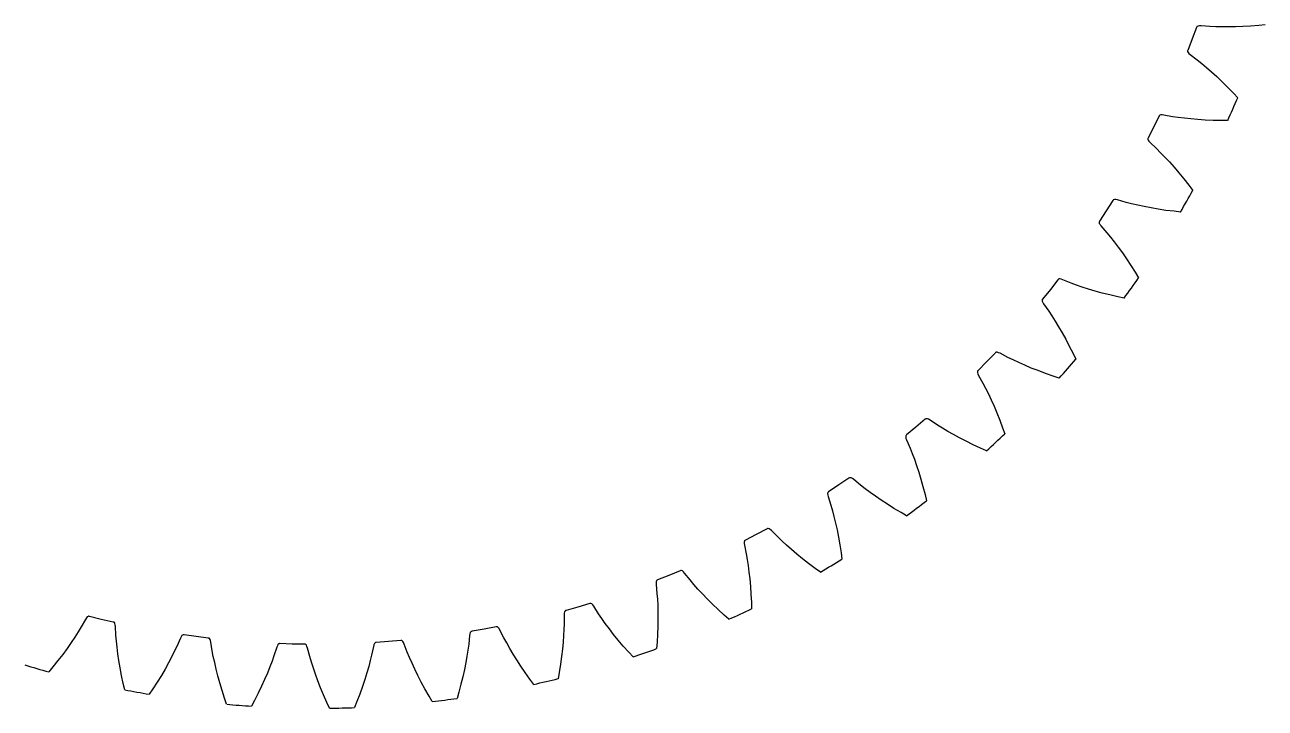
# Model space of a CAD drawing. Extents: x -27 to 210, y -94 to 94.
# Drawn here: x 88 to 205.2, y -94.5 to -29.9 of the extents above; entities that cross this region are included whole.
import ezdxf

# ---------------------------------------------------------------- set-up
doc = ezdxf.new("R2010")
doc.units = 0

msp = doc.modelspace()

# ---------------------------------------------------------------- linework, layer by layer
at = {"layer": 'layer0'}
for p, q in [((198.67, -30.12), (198.26, -31.2)), ((198.69, -30.06), (198.67, -30.12)), ((198.7, -30.03), (198.69, -30.06)), ((198.73, -30.01), (198.7, -30.03)), ((198.82, -29.98), (198.73, -30.01)), ((198.94, -29.96), (198.82, -29.98)), ((199.1, -29.96), (198.94, -29.96)), ((199.94, -30.02), (199.1, -29.96)), ((200.48, -30.05), (199.94, -30.02)), ((201.07, -30.06), (200.48, -30.05)), ((201.69, -30.06), (201.07, -30.06)), ((202.35, -30.05), (201.69, -30.06)), ((203.05, -30.03), (202.35, -30.05)), ((203.78, -29.98), (203.05, -30.03)), ((204.56, -29.92), (203.78, -29.98)), ((205.16, -29.86), (204.56, -29.92)), ((198.26, -31.2), (197.85, -32.28)), ((197.83, -32.33), (197.82, -32.37)), ((197.82, -32.37), (197.83, -32.4)), ((197.85, -32.28), (197.83, -32.33)), ((197.83, -32.4), (197.87, -32.49)), ((197.87, -32.49), (197.95, -32.58)), ((197.95, -32.58), (198.07, -32.68)), ((198.07, -32.68), (198.74, -33.19)), ((198.74, -33.19), (199.17, -33.53)), ((199.17, -33.53), (199.62, -33.91)), ((199.62, -33.91), (200.09, -34.32)), ((200.09, -34.32), (200.58, -34.76)), ((200.58, -34.76), (201.08, -35.24)), ((201.08, -35.24), (201.61, -35.76)), ((201.61, -35.76), (202.15, -36.32)), ((202.15, -36.32), (202.56, -36.76)), ((195.13, -38.51), (194.62, -39.55)), ((195.15, -38.46), (195.13, -38.51)), ((195.17, -38.43), (195.15, -38.46)), ((195.21, -38.41), (195.17, -38.43)), ((195.29, -38.38), (195.21, -38.41)), ((195.42, -38.38), (195.29, -38.38)), ((195.58, -38.4), (195.42, -38.38)), ((196.4, -38.55), (195.58, -38.4)), ((196.94, -38.63), (196.4, -38.55)), ((197.52, -38.7), (196.94, -38.63)), ((194.62, -39.55), (194.09, -40.58)), ((198.14, -38.77), (197.52, -38.7)), ((198.8, -38.82), (198.14, -38.77)), ((199.5, -38.87), (198.8, -38.82)), ((200.23, -38.9), (199.5, -38.87)), ((201.01, -38.92), (200.23, -38.9)), ((201.61, -38.92), (201.01, -38.92)), ((194.07, -40.63), (194.06, -40.66)), ((194.06, -40.66), (194.06, -40.7)), ((194.06, -40.7), (194.09, -40.78)), ((194.09, -40.58), (194.07, -40.63)), ((194.09, -40.78), (194.17, -40.88)), ((194.17, -40.88), (194.28, -41)), ((194.28, -41), (194.89, -41.57)), ((194.89, -41.57), (195.28, -41.96)), ((195.28, -41.96), (195.68, -42.38)), ((195.68, -42.38), (196.11, -42.83)), ((196.11, -42.83), (196.55, -43.33)), ((196.55, -43.33), (197.01, -43.86)), ((197.01, -43.86), (197.47, -44.42)), ((197.47, -44.42), (197.95, -45.03)), ((197.95, -45.03), (198.32, -45.52)), ((190.75, -46.49), (190.13, -47.47)), ((190.78, -46.44), (190.75, -46.49)), ((190.8, -46.42), (190.78, -46.44)), ((190.83, -46.4), (190.8, -46.42)), ((190.92, -46.39), (190.83, -46.4)), ((191.05, -46.39), (190.92, -46.39)), ((191.2, -46.43), (191.05, -46.39)), ((192.01, -46.66), (191.2, -46.43)), ((192.54, -46.8), (192.01, -46.66)), ((193.11, -46.93), (192.54, -46.8)), ((190.13, -47.47), (189.51, -48.44)), ((193.72, -47.06), (193.11, -46.93)), ((194.37, -47.18), (193.72, -47.06)), ((195.06, -47.3), (194.37, -47.18)), ((195.78, -47.41), (195.06, -47.3)), ((196.55, -47.5), (195.78, -47.41)), ((197.15, -47.57), (196.55, -47.5)), ((189.47, -48.49), (189.46, -48.52)), ((189.46, -48.52), (189.46, -48.56)), ((189.46, -48.56), (189.48, -48.65)), ((189.51, -48.44), (189.47, -48.49)), ((189.48, -48.65), (189.55, -48.76)), ((189.55, -48.76), (189.64, -48.88)), ((189.64, -48.88), (190.19, -49.52)), ((190.19, -49.52), (190.54, -49.94)), ((190.54, -49.94), (190.9, -50.4)), ((190.9, -50.4), (191.28, -50.89)), ((191.28, -50.89), (191.67, -51.43)), ((191.67, -51.43), (192.06, -52)), ((192.06, -52), (192.47, -52.62)), ((192.47, -52.62), (192.88, -53.27)), ((185.66, -53.9), (185.63, -53.92)), ((185.75, -53.9), (185.66, -53.9)), ((185.88, -53.92), (185.75, -53.9)), ((192.88, -53.27), (193.2, -53.79)), ((184.86, -54.89), (184.13, -55.8)), ((185.57, -53.98), (184.86, -54.89)), ((185.6, -53.94), (185.57, -53.98)), ((185.63, -53.92), (185.6, -53.94)), ((186.03, -53.97), (185.88, -53.92)), ((186.81, -54.28), (186.03, -53.97)), ((187.32, -54.47), (186.81, -54.28)), ((187.87, -54.66), (187.32, -54.47)), ((188.47, -54.85), (187.87, -54.66)), ((189.1, -55.04), (188.47, -54.85)), ((189.77, -55.23), (189.1, -55.04)), ((184.1, -55.84), (184.08, -55.87)), ((184.08, -55.87), (184.08, -55.91)), ((184.08, -55.91), (184.09, -56)), ((184.09, -56), (184.14, -56.11)), ((184.13, -55.8), (184.1, -55.84)), ((184.14, -56.11), (184.22, -56.25)), ((184.22, -56.25), (184.71, -56.93)), ((190.48, -55.41), (189.77, -55.23)), ((191.24, -55.59), (190.48, -55.41)), ((191.83, -55.71), (191.24, -55.59)), ((184.71, -56.93), (185.01, -57.39)), ((185.01, -57.39), (185.32, -57.88)), ((185.32, -57.88), (185.64, -58.42)), ((185.64, -58.42), (185.98, -58.99)), ((185.98, -58.99), (186.31, -59.6)), ((186.31, -59.6), (186.65, -60.25)), ((179.65, -60.9), (178.84, -61.73)), ((179.69, -60.86), (179.65, -60.9)), ((179.71, -60.84), (179.69, -60.86)), ((179.75, -60.83), (179.71, -60.84)), ((179.84, -60.83), (179.75, -60.83)), ((179.96, -60.87), (179.84, -60.83)), ((180.11, -60.93), (179.96, -60.87)), ((180.85, -61.32), (180.11, -60.93)), ((186.65, -60.25), (187, -60.95)), ((178.84, -61.73), (178.03, -62.56)), ((181.34, -61.56), (180.85, -61.32)), ((181.87, -61.81), (181.34, -61.56)), ((182.44, -62.06), (181.87, -61.81)), ((183.05, -62.32), (182.44, -62.06)), ((187, -60.95), (187.26, -61.49)), ((177.97, -62.63), (177.96, -62.66)), ((177.96, -62.66), (177.97, -62.75)), ((177.99, -62.6), (177.97, -62.63)), ((177.97, -62.75), (178.01, -62.87)), ((178.03, -62.56), (177.99, -62.6)), ((178.01, -62.87), (178.08, -63.02)), ((178.08, -63.02), (178.49, -63.75)), ((183.7, -62.57), (183.05, -62.32)), ((184.39, -62.83), (183.7, -62.57)), ((185.12, -63.08), (184.39, -62.83)), ((185.7, -63.27), (185.12, -63.08)), ((178.49, -63.75), (178.74, -64.23)), ((178.74, -64.23), (179, -64.75)), ((179, -64.75), (179.27, -65.32)), ((179.27, -65.32), (179.54, -65.92)), ((179.54, -65.92), (179.81, -66.56)), ((179.81, -66.56), (180.08, -67.25)), ((172.16, -67.92), (171.27, -68.65)), ((173.04, -67.17), (172.16, -67.92)), ((173.09, -67.14), (173.04, -67.17)), ((173.12, -67.12), (173.09, -67.14)), ((173.15, -67.11), (173.12, -67.12)), ((173.24, -67.13), (173.15, -67.11)), ((173.36, -67.17), (173.24, -67.13)), ((173.5, -67.25), (173.36, -67.17)), ((174.2, -67.72), (173.5, -67.25)), ((174.66, -68.01), (174.2, -67.72)), ((180.08, -67.25), (180.35, -67.98)), ((180.35, -67.98), (180.55, -68.55)), ((171.2, -68.72), (171.19, -68.75)), ((171.19, -68.75), (171.19, -68.84)), ((171.19, -68.84), (171.21, -68.97)), ((171.22, -68.69), (171.2, -68.72)), ((171.21, -68.97), (171.26, -69.12)), ((171.27, -68.65), (171.22, -68.69)), ((171.26, -69.12), (171.6, -69.89)), ((175.16, -68.31), (174.66, -68.01)), ((175.7, -68.62), (175.16, -68.31)), ((176.28, -68.93), (175.7, -68.62)), ((176.9, -69.25), (176.28, -68.93)), ((171.6, -69.89), (171.8, -70.39)), ((177.56, -69.58), (176.9, -69.25)), ((178.27, -69.9), (177.56, -69.58)), ((178.82, -70.15), (178.27, -69.9)), ((171.8, -70.39), (172.01, -70.94)), ((172.01, -70.94), (172.21, -71.53)), ((172.21, -71.53), (172.42, -72.16)), ((172.42, -72.16), (172.62, -72.82)), ((164.88, -73.38), (163.91, -74.02)), ((165.83, -72.73), (164.88, -73.38)), ((165.88, -72.7), (165.83, -72.73)), ((165.91, -72.69), (165.88, -72.7)), ((165.95, -72.69), (165.91, -72.69)), ((166.04, -72.71), (165.95, -72.69)), ((166.15, -72.77), (166.04, -72.71)), ((166.28, -72.86), (166.15, -72.77)), ((166.92, -73.39), (166.28, -72.86)), ((167.35, -73.73), (166.92, -73.39)), ((167.82, -74.08), (167.35, -73.73)), ((172.62, -72.82), (172.82, -73.53)), ((172.82, -73.53), (173.02, -74.28)), ((163.83, -74.11), (163.81, -74.2)), ((163.81, -74.2), (163.82, -74.33)), ((163.82, -74.33), (163.86, -74.48)), ((163.84, -74.08), (163.83, -74.11)), ((163.86, -74.06), (163.84, -74.08)), ((163.91, -74.02), (163.86, -74.06)), ((163.86, -74.48), (164.11, -75.28)), ((168.33, -74.44), (167.82, -74.08)), ((168.87, -74.82), (168.33, -74.44)), ((169.46, -75.2), (168.87, -74.82)), ((173.02, -74.28), (173.16, -74.87)), ((164.11, -75.28), (164.26, -75.81)), ((164.26, -75.81), (164.41, -76.37)), ((170.08, -75.59), (169.46, -75.2)), ((170.75, -75.99), (170.08, -75.59)), ((171.27, -76.29), (170.75, -75.99)), ((164.41, -76.37), (164.56, -76.98)), ((164.56, -76.98), (164.7, -77.63)), ((157.07, -78.07), (156.05, -78.61)), ((158.09, -77.52), (157.07, -78.07)), ((158.14, -77.5), (158.09, -77.52)), ((158.17, -77.49), (158.14, -77.5)), ((158.21, -77.49), (158.17, -77.49)), ((158.29, -77.52), (158.21, -77.49)), ((158.4, -77.59), (158.29, -77.52)), ((158.52, -77.69), (158.4, -77.59)), ((159.1, -78.29), (158.52, -77.69)), ((159.5, -78.67), (159.1, -78.29)), ((164.7, -77.63), (164.83, -78.31)), ((164.83, -78.31), (164.96, -79.04)), ((155.95, -78.69), (155.93, -78.78)), ((155.93, -78.78), (155.93, -78.9)), ((155.93, -78.9), (155.95, -79.06)), ((155.97, -78.66), (155.95, -78.69)), ((155.95, -79.06), (156.12, -79.88)), ((155.99, -78.64), (155.97, -78.66)), ((156.05, -78.61), (155.99, -78.64)), ((159.93, -79.07), (159.5, -78.67)), ((160.39, -79.48), (159.93, -79.07)), ((160.9, -79.91), (160.39, -79.48)), ((164.96, -79.04), (165.08, -79.8)), ((156.12, -79.88), (156.21, -80.42)), ((156.21, -80.42), (156.3, -81)), ((161.44, -80.35), (160.9, -79.91)), ((162.02, -80.8), (161.44, -80.35)), ((162.64, -81.27), (162.02, -80.8)), ((165.08, -79.8), (165.16, -80.4)), ((148.82, -81.93), (147.75, -82.36)), ((149.89, -81.49), (148.82, -81.93)), ((149.94, -81.47), (149.89, -81.49)), ((149.98, -81.46), (149.94, -81.47)), ((150.01, -81.47), (149.98, -81.46)), ((150.1, -81.51), (150.01, -81.47)), ((150.19, -81.59), (150.1, -81.51)), ((150.3, -81.71), (150.19, -81.59)), ((150.82, -82.36), (150.3, -81.71)), ((156.3, -81), (156.38, -81.62)), ((156.38, -81.62), (156.46, -82.27)), ((163.13, -81.62), (162.64, -81.27)), ((147.61, -82.52), (147.6, -82.64)), ((147.6, -82.64), (147.6, -82.8)), ((147.6, -82.8), (147.69, -83.64)), ((147.64, -82.43), (147.61, -82.52)), ((147.67, -82.4), (147.64, -82.43)), ((147.69, -82.38), (147.67, -82.4)), ((147.75, -82.36), (147.69, -82.38)), ((151.17, -82.78), (150.82, -82.36)), ((151.56, -83.22), (151.17, -82.78)), ((156.46, -82.27), (156.52, -82.97)), ((156.52, -82.97), (156.57, -83.7)), ((147.69, -83.64), (147.73, -84.18)), ((147.73, -84.18), (147.76, -84.76)), ((151.98, -83.68), (151.56, -83.22)), ((152.44, -84.15), (151.98, -83.68)), ((152.93, -84.65), (152.44, -84.15)), ((156.57, -83.7), (156.61, -84.48)), ((138.93, -85.5), (138.92, -85.66)), ((138.96, -85.38), (138.93, -85.5)), ((139, -85.3), (138.96, -85.38)), ((139.02, -85.27), (139, -85.3)), ((139.05, -85.26), (139.02, -85.27)), ((139.11, -85.24), (139.05, -85.26)), ((140.22, -84.93), (139.11, -85.24)), ((141.33, -84.6), (140.22, -84.93)), ((141.38, -84.58), (141.33, -84.6)), ((141.42, -84.58), (141.38, -84.58)), ((141.45, -84.59), (141.42, -84.58)), ((141.53, -84.63), (141.45, -84.59)), ((141.62, -84.72), (141.53, -84.63)), ((141.71, -84.85), (141.62, -84.72)), ((142.17, -85.56), (141.71, -84.85)), ((142.47, -86.01), (142.17, -85.56)), ((147.76, -84.76), (147.77, -85.39)), ((147.77, -85.39), (147.78, -86.05)), ((153.47, -85.16), (152.93, -84.65)), ((154.04, -85.68), (153.47, -85.16)), ((156.61, -84.48), (156.63, -85.08)), ((93.69, -86.09), (93.27, -86.81)), ((93.78, -85.95), (93.69, -86.09)), ((93.86, -85.86), (93.78, -85.95)), ((93.94, -85.81), (93.86, -85.86)), ((93.97, -85.8), (93.94, -85.81)), ((94, -85.8), (93.97, -85.8)), ((94.06, -85.81), (94, -85.8)), ((95.18, -86.09), (94.06, -85.81)), ((96.31, -86.34), (95.18, -86.09)), ((96.37, -86.36), (96.31, -86.34)), ((96.4, -86.37), (96.37, -86.36)), ((96.42, -86.4), (96.4, -86.37)), ((96.47, -86.48), (96.42, -86.4)), ((96.5, -86.6), (96.47, -86.48)), ((96.52, -86.75), (96.5, -86.6)), ((138.92, -86.5), (138.9, -87.05)), ((138.92, -85.66), (138.92, -86.5)), ((142.81, -86.48), (142.47, -86.01)), ((143.19, -86.98), (142.81, -86.48)), ((147.78, -86.05), (147.77, -86.75)), ((154.49, -86.08), (154.04, -85.68)), ((92.67, -87.77), (92.33, -88.29)), ((92.99, -87.28), (92.67, -87.77)), ((93.27, -86.81), (92.99, -87.28)), ((96.57, -87.59), (96.52, -86.75)), ((96.61, -88.14), (96.57, -87.59)), ((102.66, -87.87), (102.32, -88.64)), ((102.73, -87.73), (102.66, -87.87)), ((102.8, -87.63), (102.73, -87.73)), ((102.87, -87.57), (102.8, -87.63)), ((102.91, -87.56), (102.87, -87.57)), ((102.94, -87.55), (102.91, -87.56)), ((103, -87.56), (102.94, -87.55)), ((104.14, -87.72), (103, -87.56)), ((105.29, -87.86), (104.14, -87.72)), ((105.35, -87.87), (105.29, -87.86)), ((105.38, -87.88), (105.35, -87.87)), ((105.41, -87.9), (105.38, -87.88)), ((105.46, -87.98), (105.41, -87.9)), ((129.99, -87.62), (129.9, -88.45)), ((130.02, -87.46), (129.99, -87.62)), ((130.05, -87.34), (130.02, -87.46)), ((130.1, -87.26), (130.05, -87.34)), ((130.13, -87.24), (130.1, -87.26)), ((130.16, -87.23), (130.13, -87.24)), ((130.22, -87.22), (130.16, -87.23)), ((131.36, -87.02), (130.22, -87.22)), ((132.49, -86.8), (131.36, -87.02)), ((132.55, -86.79), (132.49, -86.8)), ((132.58, -86.79), (132.55, -86.79)), ((132.62, -86.81), (132.58, -86.79)), ((132.69, -86.86), (132.62, -86.81)), ((132.77, -86.96), (132.69, -86.86)), ((132.85, -87.1), (132.77, -86.96)), ((133.23, -87.84), (132.85, -87.1)), ((133.49, -88.32), (133.23, -87.84)), ((138.87, -87.63), (138.82, -88.25)), ((138.9, -87.05), (138.87, -87.63)), ((143.59, -87.51), (143.19, -86.98)), ((144.03, -88.05), (143.59, -87.51)), ((147.75, -87.48), (147.7, -88.26)), ((147.77, -86.75), (147.75, -87.48)), ((91.95, -88.84), (91.54, -89.4)), ((92.33, -88.29), (91.95, -88.84)), ((96.67, -88.72), (96.61, -88.14)), ((96.75, -89.34), (96.67, -88.72)), ((102.32, -88.64), (102.08, -89.13)), ((105.51, -88.09), (105.46, -87.98)), ((105.54, -88.25), (105.51, -88.09)), ((105.67, -89.07), (105.54, -88.25)), ((111.76, -88.73), (111.5, -89.53)), ((111.82, -88.58), (111.76, -88.73)), ((111.88, -88.47), (111.82, -88.58)), ((111.94, -88.41), (111.88, -88.47)), ((111.98, -88.39), (111.94, -88.41)), ((112.01, -88.38), (111.98, -88.39)), ((112.07, -88.38), (112.01, -88.38)), ((113.22, -88.42), (112.07, -88.38)), ((114.38, -88.44), (113.22, -88.42)), ((114.44, -88.44), (114.38, -88.44)), ((114.47, -88.45), (114.44, -88.44)), ((114.5, -88.47), (114.47, -88.45)), ((114.56, -88.54), (114.5, -88.47)), ((114.62, -88.65), (114.56, -88.54)), ((114.67, -88.8), (114.62, -88.65)), ((114.88, -89.61), (114.67, -88.8)), ((120.9, -88.64), (120.73, -89.46)), ((120.95, -88.49), (120.9, -88.64)), ((121, -88.38), (120.95, -88.49)), ((121.05, -88.3), (121, -88.38)), ((121.08, -88.28), (121.05, -88.3)), ((121.12, -88.27), (121.08, -88.28)), ((121.17, -88.27), (121.12, -88.27)), ((122.33, -88.19), (121.17, -88.27)), ((123.48, -88.09), (122.33, -88.19)), ((123.54, -88.08), (123.48, -88.09)), ((123.57, -88.09), (123.54, -88.08)), ((123.6, -88.11), (123.57, -88.09)), ((123.67, -88.17), (123.6, -88.11)), ((123.74, -88.27), (123.67, -88.17)), ((123.8, -88.42), (123.74, -88.27)), ((124.1, -89.2), (123.8, -88.42)), ((129.83, -88.99), (129.73, -89.57)), ((129.9, -88.45), (129.83, -88.99)), ((133.78, -88.83), (133.49, -88.32)), ((134.1, -89.37), (133.78, -88.83)), ((138.76, -88.91), (138.68, -89.6)), ((138.82, -88.25), (138.76, -88.91)), ((144.51, -88.61), (144.03, -88.05)), ((145.02, -89.19), (144.51, -88.61)), ((147.7, -88.26), (147.66, -88.86)), ((91.09, -89.98), (90.61, -90.59)), ((91.54, -89.4), (91.09, -89.98)), ((96.85, -89.99), (96.75, -89.34)), ((96.96, -90.68), (96.85, -89.99)), ((101.53, -90.21), (101.21, -90.79)), ((101.82, -89.66), (101.53, -90.21)), ((102.08, -89.13), (101.82, -89.66)), ((105.77, -89.61), (105.67, -89.07)), ((105.9, -90.18), (105.77, -89.61)), ((106.04, -90.79), (105.9, -90.18)), ((111.32, -90.04), (111.11, -90.59)), ((111.5, -89.53), (111.32, -90.04)), ((115.04, -90.14), (114.88, -89.61)), ((115.22, -90.69), (115.04, -90.14)), ((120.6, -89.99), (120.45, -90.56)), ((120.73, -89.46), (120.6, -89.99)), ((124.31, -89.71), (124.1, -89.2)), ((124.55, -90.24), (124.31, -89.71)), ((124.81, -90.81), (124.55, -90.24)), ((129.62, -90.18), (129.49, -90.83)), ((129.73, -89.57), (129.62, -90.18)), ((134.45, -89.93), (134.1, -89.37)), ((134.83, -90.51), (134.45, -89.93)), ((138.68, -89.6), (138.58, -90.34)), ((145.43, -89.63), (145.02, -89.19)), ((90.61, -90.59), (90.22, -91.06)), ((97.1, -91.4), (96.96, -90.68)), ((97.26, -92.16), (97.1, -91.4)), ((100.86, -91.39), (100.47, -92.02)), ((101.21, -90.79), (100.86, -91.39)), ((106.2, -91.43), (106.04, -90.79)), ((110.88, -91.17), (110.62, -91.77)), ((111.11, -90.59), (110.88, -91.17)), ((115.42, -91.28), (115.22, -90.69)), ((115.65, -91.9), (115.42, -91.28)), ((120.28, -91.16), (120.08, -91.79)), ((120.45, -90.56), (120.28, -91.16)), ((125.1, -91.4), (124.81, -90.81)), ((125.42, -92.02), (125.1, -91.4)), ((129.49, -90.83), (129.34, -91.51)), ((135.24, -91.12), (134.83, -90.51)), ((135.69, -91.75), (135.24, -91.12)), ((138.46, -91.1), (138.35, -91.7)), ((138.58, -90.34), (138.46, -91.1)), ((97.4, -92.75), (97.26, -92.16)), ((100.47, -92.02), (100.06, -92.67)), ((106.39, -92.1), (106.2, -91.43)), ((106.6, -92.81), (106.39, -92.1)), ((110.33, -92.41), (110.01, -93.08)), ((110.62, -91.77), (110.33, -92.41)), ((115.9, -92.55), (115.65, -91.9)), ((116.19, -93.23), (115.9, -92.55)), ((119.86, -92.45), (119.61, -93.15)), ((120.08, -91.79), (119.86, -92.45)), ((125.77, -92.67), (125.42, -92.02)), ((129.17, -92.23), (128.97, -92.98)), ((129.34, -91.51), (129.17, -92.23)), ((136.06, -92.24), (135.69, -91.75)), ((100.06, -92.67), (99.72, -93.17)), ((106.84, -93.55), (106.6, -92.81)), ((107.03, -94.12), (106.84, -93.55)), ((110.01, -93.08), (109.67, -93.77)), ((116.5, -93.94), (116.19, -93.23)), ((119.61, -93.15), (119.34, -93.87)), ((126.15, -93.34), (125.77, -92.67)), ((126.46, -93.86), (126.15, -93.34)), ((128.97, -92.98), (128.8, -93.56)), ((109.67, -93.77), (109.38, -94.3)), ((116.75, -94.49), (116.5, -93.94)), ((119.34, -93.87), (119.11, -94.43))]:
    msp.add_line(p, q, dxfattribs=at)
for start, end in [(335.6781, 337.1088), (329.7765, 331.2071), (323.8748, 325.3055), (317.9732, 319.4039), (312.0715, 313.5022), (306.1699, 307.6006), (300.2683, 301.6989), (294.3666, 295.7973), (288.465, 289.8957), (253.0552, 254.4858), (282.5633, 283.994), (258.9568, 260.3875), (276.6617, 278.0924), (264.8584, 266.2891), (270.7601, 272.1907)]:
    msp.add_arc((115.5, 0), 94.5, start, end, dxfattribs=at)
at = {"layer": 'layer2'}
for p, q in [((198.67, -30.12), (198.26, -31.2)), ((198.69, -30.06), (198.67, -30.12)), ((198.7, -30.03), (198.69, -30.06)), ((198.73, -30.01), (198.7, -30.03)), ((198.82, -29.98), (198.73, -30.01)), ((198.94, -29.96), (198.82, -29.98)), ((199.1, -29.96), (198.94, -29.96)), ((199.94, -30.02), (199.1, -29.96)), ((200.48, -30.05), (199.94, -30.02)), ((201.07, -30.06), (200.48, -30.05)), ((201.69, -30.06), (201.07, -30.06)), ((202.35, -30.05), (201.69, -30.06)), ((203.05, -30.03), (202.35, -30.05)), ((203.78, -29.98), (203.05, -30.03)), ((204.56, -29.92), (203.78, -29.98)), ((205.16, -29.86), (204.56, -29.92)), ((198.26, -31.2), (197.85, -32.28)), ((197.83, -32.33), (197.82, -32.37)), ((197.82, -32.37), (197.83, -32.4)), ((197.85, -32.28), (197.83, -32.33)), ((197.83, -32.4), (197.87, -32.49)), ((197.87, -32.49), (197.95, -32.58)), ((197.95, -32.58), (198.07, -32.68)), ((198.07, -32.68), (198.74, -33.19)), ((198.74, -33.19), (199.17, -33.53)), ((199.17, -33.53), (199.62, -33.91)), ((199.62, -33.91), (200.09, -34.32)), ((200.09, -34.32), (200.58, -34.76)), ((200.58, -34.76), (201.08, -35.24)), ((201.08, -35.24), (201.61, -35.76)), ((201.61, -35.76), (202.15, -36.32)), ((202.15, -36.32), (202.56, -36.76)), ((195.13, -38.51), (194.62, -39.55)), ((195.15, -38.46), (195.13, -38.51)), ((195.17, -38.43), (195.15, -38.46)), ((195.21, -38.41), (195.17, -38.43)), ((195.29, -38.38), (195.21, -38.41)), ((195.42, -38.38), (195.29, -38.38)), ((195.58, -38.4), (195.42, -38.38)), ((196.4, -38.55), (195.58, -38.4)), ((196.94, -38.63), (196.4, -38.55)), ((197.52, -38.7), (196.94, -38.63)), ((194.62, -39.55), (194.09, -40.58)), ((198.14, -38.77), (197.52, -38.7)), ((198.8, -38.82), (198.14, -38.77)), ((199.5, -38.87), (198.8, -38.82)), ((200.23, -38.9), (199.5, -38.87)), ((201.01, -38.92), (200.23, -38.9)), ((201.61, -38.92), (201.01, -38.92)), ((194.07, -40.63), (194.06, -40.66)), ((194.06, -40.66), (194.06, -40.7)), ((194.06, -40.7), (194.09, -40.78)), ((194.09, -40.58), (194.07, -40.63)), ((194.09, -40.78), (194.17, -40.88)), ((194.17, -40.88), (194.28, -41)), ((194.28, -41), (194.89, -41.57)), ((194.89, -41.57), (195.28, -41.96)), ((195.28, -41.96), (195.68, -42.38)), ((195.68, -42.38), (196.11, -42.83)), ((196.11, -42.83), (196.55, -43.33)), ((196.55, -43.33), (197.01, -43.86)), ((197.01, -43.86), (197.47, -44.42)), ((197.47, -44.42), (197.95, -45.03)), ((197.95, -45.03), (198.32, -45.52)), ((190.75, -46.49), (190.13, -47.47)), ((190.78, -46.44), (190.75, -46.49)), ((190.8, -46.42), (190.78, -46.44)), ((190.83, -46.4), (190.8, -46.42)), ((190.92, -46.39), (190.83, -46.4)), ((191.05, -46.39), (190.92, -46.39)), ((191.2, -46.43), (191.05, -46.39)), ((192.01, -46.66), (191.2, -46.43)), ((192.54, -46.8), (192.01, -46.66)), ((193.11, -46.93), (192.54, -46.8)), ((190.13, -47.47), (189.51, -48.44)), ((193.72, -47.06), (193.11, -46.93)), ((194.37, -47.18), (193.72, -47.06)), ((195.06, -47.3), (194.37, -47.18)), ((195.78, -47.41), (195.06, -47.3)), ((196.55, -47.5), (195.78, -47.41)), ((197.15, -47.57), (196.55, -47.5)), ((189.47, -48.49), (189.46, -48.52)), ((189.46, -48.52), (189.46, -48.56)), ((189.46, -48.56), (189.48, -48.65)), ((189.51, -48.44), (189.47, -48.49)), ((189.48, -48.65), (189.55, -48.76)), ((189.55, -48.76), (189.64, -48.88)), ((189.64, -48.88), (190.19, -49.52)), ((190.19, -49.52), (190.54, -49.94)), ((190.54, -49.94), (190.9, -50.4)), ((190.9, -50.4), (191.28, -50.89)), ((191.28, -50.89), (191.67, -51.43)), ((191.67, -51.43), (192.06, -52)), ((192.06, -52), (192.47, -52.62)), ((192.47, -52.62), (192.88, -53.27)), ((185.66, -53.9), (185.63, -53.92)), ((185.75, -53.9), (185.66, -53.9)), ((185.88, -53.92), (185.75, -53.9)), ((192.88, -53.27), (193.2, -53.79)), ((184.86, -54.89), (184.13, -55.8)), ((185.57, -53.98), (184.86, -54.89)), ((185.6, -53.94), (185.57, -53.98)), ((185.63, -53.92), (185.6, -53.94)), ((186.03, -53.97), (185.88, -53.92)), ((186.81, -54.28), (186.03, -53.97)), ((187.32, -54.47), (186.81, -54.28)), ((187.87, -54.66), (187.32, -54.47)), ((188.47, -54.85), (187.87, -54.66)), ((189.1, -55.04), (188.47, -54.85)), ((189.77, -55.23), (189.1, -55.04)), ((184.1, -55.84), (184.08, -55.87)), ((184.08, -55.87), (184.08, -55.91)), ((184.08, -55.91), (184.09, -56)), ((184.09, -56), (184.14, -56.11)), ((184.13, -55.8), (184.1, -55.84)), ((184.14, -56.11), (184.22, -56.25)), ((184.22, -56.25), (184.71, -56.93)), ((190.48, -55.41), (189.77, -55.23)), ((191.24, -55.59), (190.48, -55.41)), ((191.83, -55.71), (191.24, -55.59)), ((184.71, -56.93), (185.01, -57.39)), ((185.01, -57.39), (185.32, -57.88)), ((185.32, -57.88), (185.64, -58.42)), ((185.64, -58.42), (185.98, -58.99)), ((185.98, -58.99), (186.31, -59.6)), ((186.31, -59.6), (186.65, -60.25)), ((179.65, -60.9), (178.84, -61.73)), ((179.69, -60.86), (179.65, -60.9)), ((179.71, -60.84), (179.69, -60.86)), ((179.75, -60.83), (179.71, -60.84)), ((179.84, -60.83), (179.75, -60.83)), ((179.96, -60.87), (179.84, -60.83)), ((180.11, -60.93), (179.96, -60.87)), ((180.85, -61.32), (180.11, -60.93)), ((186.65, -60.25), (187, -60.95)), ((178.84, -61.73), (178.03, -62.56)), ((181.34, -61.56), (180.85, -61.32)), ((181.87, -61.81), (181.34, -61.56)), ((182.44, -62.06), (181.87, -61.81)), ((183.05, -62.32), (182.44, -62.06)), ((187, -60.95), (187.26, -61.49)), ((177.97, -62.63), (177.96, -62.66)), ((177.96, -62.66), (177.97, -62.75)), ((177.99, -62.6), (177.97, -62.63)), ((177.97, -62.75), (178.01, -62.87)), ((178.03, -62.56), (177.99, -62.6)), ((178.01, -62.87), (178.08, -63.02)), ((178.08, -63.02), (178.49, -63.75)), ((183.7, -62.57), (183.05, -62.32)), ((184.39, -62.83), (183.7, -62.57)), ((185.12, -63.08), (184.39, -62.83)), ((185.7, -63.27), (185.12, -63.08)), ((178.49, -63.75), (178.74, -64.23)), ((178.74, -64.23), (179, -64.75)), ((179, -64.75), (179.27, -65.32)), ((179.27, -65.32), (179.54, -65.92)), ((179.54, -65.92), (179.81, -66.56)), ((179.81, -66.56), (180.08, -67.25)), ((172.16, -67.92), (171.27, -68.65)), ((173.04, -67.17), (172.16, -67.92)), ((173.09, -67.14), (173.04, -67.17)), ((173.12, -67.12), (173.09, -67.14)), ((173.15, -67.11), (173.12, -67.12)), ((173.24, -67.13), (173.15, -67.11)), ((173.36, -67.17), (173.24, -67.13)), ((173.5, -67.25), (173.36, -67.17)), ((174.2, -67.72), (173.5, -67.25)), ((174.66, -68.01), (174.2, -67.72)), ((180.08, -67.25), (180.35, -67.98)), ((180.35, -67.98), (180.55, -68.55)), ((171.2, -68.72), (171.19, -68.75)), ((171.19, -68.75), (171.19, -68.84)), ((171.19, -68.84), (171.21, -68.97)), ((171.22, -68.69), (171.2, -68.72)), ((171.21, -68.97), (171.26, -69.12)), ((171.27, -68.65), (171.22, -68.69)), ((171.26, -69.12), (171.6, -69.89)), ((175.16, -68.31), (174.66, -68.01)), ((175.7, -68.62), (175.16, -68.31)), ((176.28, -68.93), (175.7, -68.62)), ((176.9, -69.25), (176.28, -68.93)), ((171.6, -69.89), (171.8, -70.39)), ((177.56, -69.58), (176.9, -69.25)), ((178.27, -69.9), (177.56, -69.58)), ((178.82, -70.15), (178.27, -69.9)), ((171.8, -70.39), (172.01, -70.94)), ((172.01, -70.94), (172.21, -71.53)), ((172.21, -71.53), (172.42, -72.16)), ((172.42, -72.16), (172.62, -72.82)), ((164.88, -73.38), (163.91, -74.02)), ((165.83, -72.73), (164.88, -73.38)), ((165.88, -72.7), (165.83, -72.73)), ((165.91, -72.69), (165.88, -72.7)), ((165.95, -72.69), (165.91, -72.69)), ((166.04, -72.71), (165.95, -72.69)), ((166.15, -72.77), (166.04, -72.71)), ((166.28, -72.86), (166.15, -72.77)), ((166.92, -73.39), (166.28, -72.86)), ((167.35, -73.73), (166.92, -73.39)), ((167.82, -74.08), (167.35, -73.73)), ((172.62, -72.82), (172.82, -73.53)), ((172.82, -73.53), (173.02, -74.28)), ((163.83, -74.11), (163.81, -74.2)), ((163.81, -74.2), (163.82, -74.33)), ((163.82, -74.33), (163.86, -74.48)), ((163.84, -74.08), (163.83, -74.11)), ((163.86, -74.06), (163.84, -74.08)), ((163.91, -74.02), (163.86, -74.06)), ((163.86, -74.48), (164.11, -75.28)), ((168.33, -74.44), (167.82, -74.08)), ((168.87, -74.82), (168.33, -74.44)), ((169.46, -75.2), (168.87, -74.82)), ((173.02, -74.28), (173.16, -74.87)), ((164.11, -75.28), (164.26, -75.81)), ((164.26, -75.81), (164.41, -76.37)), ((170.08, -75.59), (169.46, -75.2)), ((170.75, -75.99), (170.08, -75.59)), ((171.27, -76.29), (170.75, -75.99)), ((164.41, -76.37), (164.56, -76.98)), ((164.56, -76.98), (164.7, -77.63)), ((157.07, -78.07), (156.05, -78.61)), ((158.09, -77.52), (157.07, -78.07)), ((158.14, -77.5), (158.09, -77.52)), ((158.17, -77.49), (158.14, -77.5)), ((158.21, -77.49), (158.17, -77.49)), ((158.29, -77.52), (158.21, -77.49)), ((158.4, -77.59), (158.29, -77.52)), ((158.52, -77.69), (158.4, -77.59)), ((159.1, -78.29), (158.52, -77.69)), ((159.5, -78.67), (159.1, -78.29)), ((164.7, -77.63), (164.83, -78.31)), ((164.83, -78.31), (164.96, -79.04)), ((155.95, -78.69), (155.93, -78.78)), ((155.93, -78.78), (155.93, -78.9)), ((155.93, -78.9), (155.95, -79.06)), ((155.97, -78.66), (155.95, -78.69)), ((155.95, -79.06), (156.12, -79.88)), ((155.99, -78.64), (155.97, -78.66)), ((156.05, -78.61), (155.99, -78.64)), ((159.93, -79.07), (159.5, -78.67)), ((160.39, -79.48), (159.93, -79.07)), ((160.9, -79.91), (160.39, -79.48)), ((164.96, -79.04), (165.08, -79.8)), ((156.12, -79.88), (156.21, -80.42)), ((156.21, -80.42), (156.3, -81)), ((161.44, -80.35), (160.9, -79.91)), ((162.02, -80.8), (161.44, -80.35)), ((162.64, -81.27), (162.02, -80.8)), ((165.08, -79.8), (165.16, -80.4)), ((148.82, -81.93), (147.75, -82.36)), ((149.89, -81.49), (148.82, -81.93)), ((149.94, -81.47), (149.89, -81.49)), ((149.98, -81.46), (149.94, -81.47)), ((150.01, -81.47), (149.98, -81.46)), ((150.1, -81.51), (150.01, -81.47)), ((150.19, -81.59), (150.1, -81.51)), ((150.3, -81.71), (150.19, -81.59)), ((150.82, -82.36), (150.3, -81.71)), ((156.3, -81), (156.38, -81.62)), ((156.38, -81.62), (156.46, -82.27)), ((163.13, -81.62), (162.64, -81.27)), ((147.61, -82.52), (147.6, -82.64)), ((147.6, -82.64), (147.6, -82.8)), ((147.6, -82.8), (147.69, -83.64)), ((147.64, -82.43), (147.61, -82.52)), ((147.67, -82.4), (147.64, -82.43)), ((147.69, -82.38), (147.67, -82.4)), ((147.75, -82.36), (147.69, -82.38)), ((151.17, -82.78), (150.82, -82.36)), ((151.56, -83.22), (151.17, -82.78)), ((156.46, -82.27), (156.52, -82.97)), ((156.52, -82.97), (156.57, -83.7)), ((147.69, -83.64), (147.73, -84.18)), ((147.73, -84.18), (147.76, -84.76)), ((151.98, -83.68), (151.56, -83.22)), ((152.44, -84.15), (151.98, -83.68)), ((152.93, -84.65), (152.44, -84.15)), ((156.57, -83.7), (156.61, -84.48)), ((138.93, -85.5), (138.92, -85.66)), ((138.96, -85.38), (138.93, -85.5)), ((139, -85.3), (138.96, -85.38)), ((139.02, -85.27), (139, -85.3)), ((139.05, -85.26), (139.02, -85.27)), ((139.11, -85.24), (139.05, -85.26)), ((140.22, -84.93), (139.11, -85.24)), ((141.33, -84.6), (140.22, -84.93)), ((141.38, -84.58), (141.33, -84.6)), ((141.42, -84.58), (141.38, -84.58)), ((141.45, -84.59), (141.42, -84.58)), ((141.53, -84.63), (141.45, -84.59)), ((141.62, -84.72), (141.53, -84.63)), ((141.71, -84.85), (141.62, -84.72)), ((142.17, -85.56), (141.71, -84.85)), ((142.47, -86.01), (142.17, -85.56)), ((147.76, -84.76), (147.77, -85.39)), ((147.77, -85.39), (147.78, -86.05)), ((153.47, -85.16), (152.93, -84.65)), ((154.04, -85.68), (153.47, -85.16)), ((156.61, -84.48), (156.63, -85.08)), ((93.69, -86.09), (93.27, -86.81)), ((93.78, -85.95), (93.69, -86.09)), ((93.86, -85.86), (93.78, -85.95)), ((93.94, -85.81), (93.86, -85.86)), ((93.97, -85.8), (93.94, -85.81)), ((94, -85.8), (93.97, -85.8)), ((94.06, -85.81), (94, -85.8)), ((95.18, -86.09), (94.06, -85.81)), ((96.31, -86.34), (95.18, -86.09)), ((96.37, -86.36), (96.31, -86.34)), ((96.4, -86.37), (96.37, -86.36)), ((96.42, -86.4), (96.4, -86.37)), ((96.47, -86.48), (96.42, -86.4)), ((96.5, -86.6), (96.47, -86.48)), ((96.52, -86.75), (96.5, -86.6)), ((138.92, -86.5), (138.9, -87.05)), ((138.92, -85.66), (138.92, -86.5)), ((142.81, -86.48), (142.47, -86.01)), ((143.19, -86.98), (142.81, -86.48)), ((147.78, -86.05), (147.77, -86.75)), ((154.49, -86.08), (154.04, -85.68)), ((92.67, -87.77), (92.33, -88.29)), ((92.99, -87.28), (92.67, -87.77)), ((93.27, -86.81), (92.99, -87.28)), ((96.57, -87.59), (96.52, -86.75)), ((96.61, -88.14), (96.57, -87.59)), ((102.66, -87.87), (102.32, -88.64)), ((102.73, -87.73), (102.66, -87.87)), ((102.8, -87.63), (102.73, -87.73)), ((102.87, -87.57), (102.8, -87.63)), ((102.91, -87.56), (102.87, -87.57)), ((102.94, -87.55), (102.91, -87.56)), ((103, -87.56), (102.94, -87.55)), ((104.14, -87.72), (103, -87.56)), ((105.29, -87.86), (104.14, -87.72)), ((105.35, -87.87), (105.29, -87.86)), ((105.38, -87.88), (105.35, -87.87)), ((105.41, -87.9), (105.38, -87.88)), ((105.46, -87.98), (105.41, -87.9)), ((129.99, -87.62), (129.9, -88.45)), ((130.02, -87.46), (129.99, -87.62)), ((130.05, -87.34), (130.02, -87.46)), ((130.1, -87.26), (130.05, -87.34)), ((130.13, -87.24), (130.1, -87.26)), ((130.16, -87.23), (130.13, -87.24)), ((130.22, -87.22), (130.16, -87.23)), ((131.36, -87.02), (130.22, -87.22)), ((132.49, -86.8), (131.36, -87.02)), ((132.55, -86.79), (132.49, -86.8)), ((132.58, -86.79), (132.55, -86.79)), ((132.62, -86.81), (132.58, -86.79)), ((132.69, -86.86), (132.62, -86.81)), ((132.77, -86.96), (132.69, -86.86)), ((132.85, -87.1), (132.77, -86.96)), ((133.23, -87.84), (132.85, -87.1)), ((133.49, -88.32), (133.23, -87.84)), ((138.87, -87.63), (138.82, -88.25)), ((138.9, -87.05), (138.87, -87.63)), ((143.59, -87.51), (143.19, -86.98)), ((144.03, -88.05), (143.59, -87.51)), ((147.75, -87.48), (147.7, -88.26)), ((147.77, -86.75), (147.75, -87.48)), ((91.95, -88.84), (91.54, -89.4)), ((92.33, -88.29), (91.95, -88.84)), ((96.67, -88.72), (96.61, -88.14)), ((96.75, -89.34), (96.67, -88.72)), ((102.32, -88.64), (102.08, -89.13)), ((105.51, -88.09), (105.46, -87.98)), ((105.54, -88.25), (105.51, -88.09)), ((105.67, -89.07), (105.54, -88.25)), ((111.76, -88.73), (111.5, -89.53)), ((111.82, -88.58), (111.76, -88.73)), ((111.88, -88.47), (111.82, -88.58)), ((111.94, -88.41), (111.88, -88.47)), ((111.98, -88.39), (111.94, -88.41)), ((112.01, -88.38), (111.98, -88.39)), ((112.07, -88.38), (112.01, -88.38)), ((113.22, -88.42), (112.07, -88.38)), ((114.38, -88.44), (113.22, -88.42)), ((114.44, -88.44), (114.38, -88.44)), ((114.47, -88.45), (114.44, -88.44)), ((114.5, -88.47), (114.47, -88.45)), ((114.56, -88.54), (114.5, -88.47)), ((114.62, -88.65), (114.56, -88.54)), ((114.67, -88.8), (114.62, -88.65)), ((114.88, -89.61), (114.67, -88.8)), ((120.9, -88.64), (120.73, -89.46)), ((120.95, -88.49), (120.9, -88.64)), ((121, -88.38), (120.95, -88.49)), ((121.05, -88.3), (121, -88.38)), ((121.08, -88.28), (121.05, -88.3)), ((121.12, -88.27), (121.08, -88.28)), ((121.17, -88.27), (121.12, -88.27)), ((122.33, -88.19), (121.17, -88.27)), ((123.48, -88.09), (122.33, -88.19)), ((123.54, -88.08), (123.48, -88.09)), ((123.57, -88.09), (123.54, -88.08)), ((123.6, -88.11), (123.57, -88.09)), ((123.67, -88.17), (123.6, -88.11)), ((123.74, -88.27), (123.67, -88.17)), ((123.8, -88.42), (123.74, -88.27)), ((124.1, -89.2), (123.8, -88.42)), ((129.83, -88.99), (129.73, -89.57)), ((129.9, -88.45), (129.83, -88.99)), ((133.78, -88.83), (133.49, -88.32)), ((134.1, -89.37), (133.78, -88.83)), ((138.76, -88.91), (138.68, -89.6)), ((138.82, -88.25), (138.76, -88.91)), ((144.51, -88.61), (144.03, -88.05)), ((145.02, -89.19), (144.51, -88.61)), ((147.7, -88.26), (147.66, -88.86)), ((91.09, -89.98), (90.61, -90.59)), ((91.54, -89.4), (91.09, -89.98)), ((96.85, -89.99), (96.75, -89.34)), ((96.96, -90.68), (96.85, -89.99)), ((101.53, -90.21), (101.21, -90.79)), ((101.82, -89.66), (101.53, -90.21)), ((102.08, -89.13), (101.82, -89.66)), ((105.77, -89.61), (105.67, -89.07)), ((105.9, -90.18), (105.77, -89.61)), ((106.04, -90.79), (105.9, -90.18)), ((111.32, -90.04), (111.11, -90.59)), ((111.5, -89.53), (111.32, -90.04)), ((115.04, -90.14), (114.88, -89.61)), ((115.22, -90.69), (115.04, -90.14)), ((120.6, -89.99), (120.45, -90.56)), ((120.73, -89.46), (120.6, -89.99)), ((124.31, -89.71), (124.1, -89.2)), ((124.55, -90.24), (124.31, -89.71)), ((124.81, -90.81), (124.55, -90.24)), ((129.62, -90.18), (129.49, -90.83)), ((129.73, -89.57), (129.62, -90.18)), ((134.45, -89.93), (134.1, -89.37)), ((134.83, -90.51), (134.45, -89.93)), ((138.68, -89.6), (138.58, -90.34)), ((145.43, -89.63), (145.02, -89.19)), ((90.61, -90.59), (90.22, -91.06)), ((97.1, -91.4), (96.96, -90.68)), ((97.26, -92.16), (97.1, -91.4)), ((100.86, -91.39), (100.47, -92.02)), ((101.21, -90.79), (100.86, -91.39)), ((106.2, -91.43), (106.04, -90.79)), ((110.88, -91.17), (110.62, -91.77)), ((111.11, -90.59), (110.88, -91.17)), ((115.42, -91.28), (115.22, -90.69)), ((115.65, -91.9), (115.42, -91.28)), ((120.28, -91.16), (120.08, -91.79)), ((120.45, -90.56), (120.28, -91.16)), ((125.1, -91.4), (124.81, -90.81)), ((125.42, -92.02), (125.1, -91.4)), ((129.49, -90.83), (129.34, -91.51)), ((135.24, -91.12), (134.83, -90.51)), ((135.69, -91.75), (135.24, -91.12)), ((138.46, -91.1), (138.35, -91.7)), ((138.58, -90.34), (138.46, -91.1)), ((97.4, -92.75), (97.26, -92.16)), ((100.47, -92.02), (100.06, -92.67)), ((106.39, -92.1), (106.2, -91.43)), ((106.6, -92.81), (106.39, -92.1)), ((110.33, -92.41), (110.01, -93.08)), ((110.62, -91.77), (110.33, -92.41)), ((115.9, -92.55), (115.65, -91.9)), ((116.19, -93.23), (115.9, -92.55)), ((119.86, -92.45), (119.61, -93.15)), ((120.08, -91.79), (119.86, -92.45)), ((125.77, -92.67), (125.42, -92.02)), ((129.17, -92.23), (128.97, -92.98)), ((129.34, -91.51), (129.17, -92.23)), ((136.06, -92.24), (135.69, -91.75)), ((100.06, -92.67), (99.72, -93.17)), ((106.84, -93.55), (106.6, -92.81)), ((107.03, -94.12), (106.84, -93.55)), ((110.01, -93.08), (109.67, -93.77)), ((116.5, -93.94), (116.19, -93.23)), ((119.61, -93.15), (119.34, -93.87)), ((126.15, -93.34), (125.77, -92.67)), ((126.46, -93.86), (126.15, -93.34)), ((128.97, -92.98), (128.8, -93.56)), ((109.67, -93.77), (109.38, -94.3)), ((116.75, -94.49), (116.5, -93.94)), ((119.34, -93.87), (119.11, -94.43))]:
    msp.add_line(p, q, dxfattribs=at)
for start, end in [(335.6781, 337.1088), (329.7765, 331.2071), (323.8748, 325.3055), (317.9732, 319.4039), (312.0715, 313.5022), (306.1699, 307.6006), (300.2683, 301.6989), (294.3666, 295.7973), (288.465, 289.8957), (253.0552, 254.4858), (282.5633, 283.994), (258.9568, 260.3875), (276.6617, 278.0924), (264.8584, 266.2891), (270.7601, 272.1907)]:
    msp.add_arc((115.5, 0), 94.5, start, end, dxfattribs=at)

doc.saveas('drawing.dxf')
